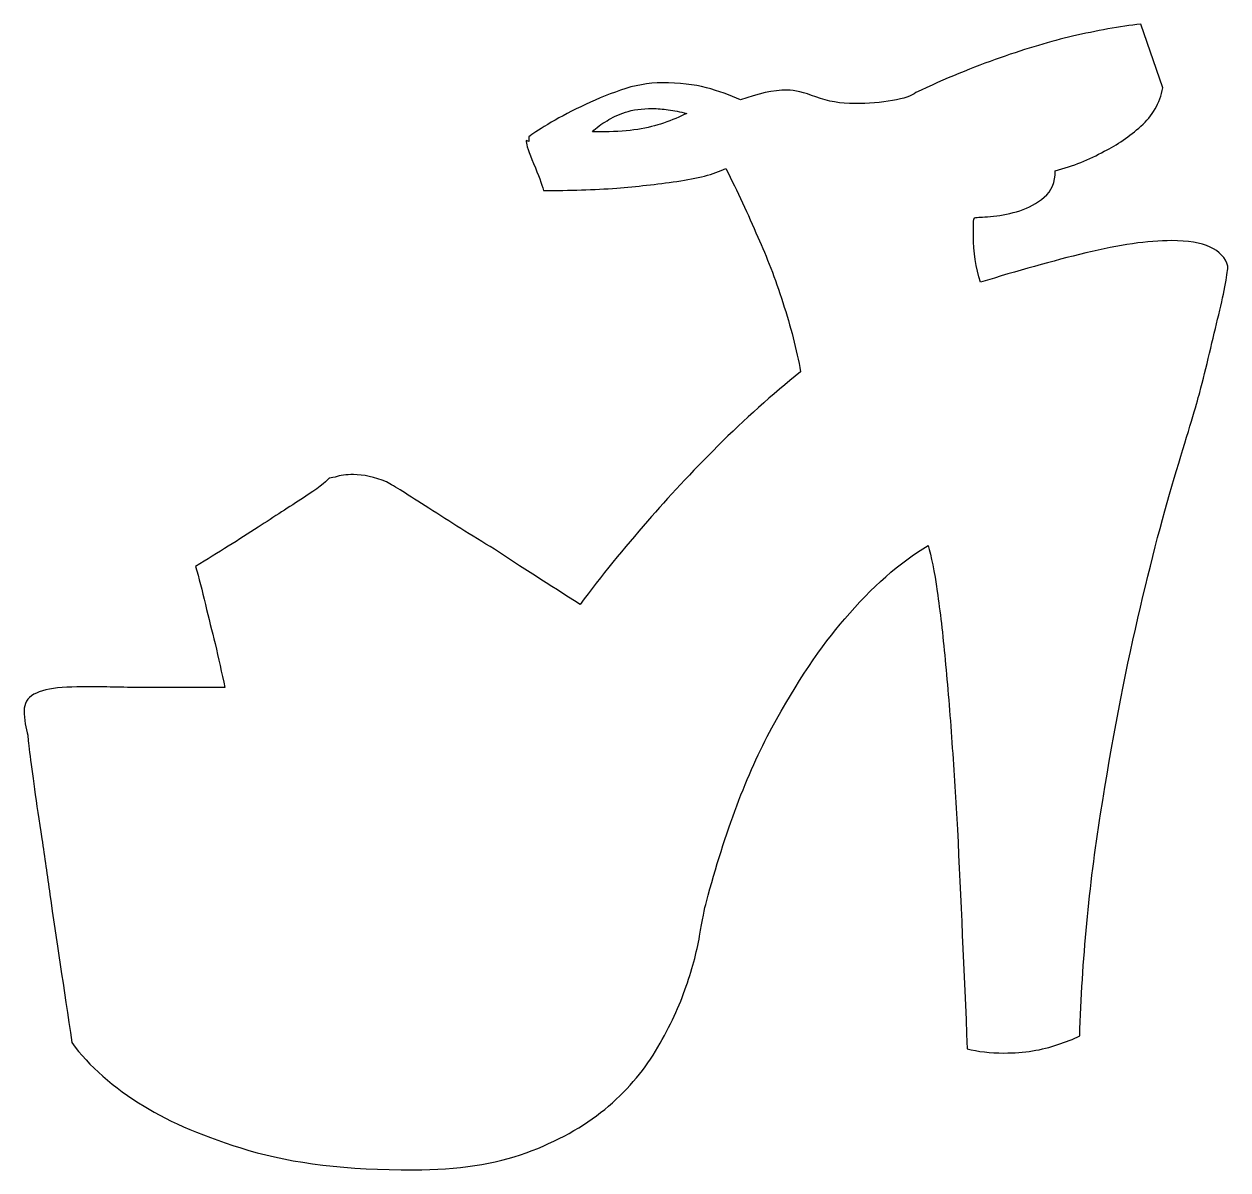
# Model space of a CAD drawing. Header units: centimetres. Extents: x -7.6 to 7.6, y -7.3 to 7.3.
import ezdxf

# ---------------------------------------------------------------- set-up
doc = ezdxf.new("R2010")
doc.units = ezdxf.units.CM
doc.header["$MEASUREMENT"] = 0
doc.layers.add('Camada 1', color=7, linetype='Continuous')

msp = doc.modelspace()

# ---------------------------------------------------------------- linework, layer by layer
at = {"layer": 'Camada 1'}
for points, knots in [([(7.63607, 4.19624), (7.63607, 4.16507), (7.62554, 4.09258), (7.6049, 3.97875), (7.6049, 3.97875), (7.58426, 3.86492), (7.55574, 3.73274), (7.51947, 3.58272), (7.51947, 3.58272), (7.48335, 3.43262), (7.44425, 3.26951), (7.40303, 3.09374), (7.40303, 3.09374), (7.36149, 2.91774), (7.3199, 2.75214), (7.27868, 2.59701), (7.27868, 2.59701), (7.23714, 2.44162), (7.13866, 2.11034), (6.98346, 1.60329), (6.98346, 1.60329), (6.82791, 1.09592), (6.6648, 0.47233), (6.49374, -0.26787), (6.49374, -0.26787), (6.32287, -1.00807), (6.16502, -1.83616), (6.02003, -2.75215), (6.02003, -2.75215), (5.87506, -3.66808), (5.78683, -4.60746), (5.75598, -5.57002), (5.75598, -5.57002), (5.67301, -5.61159), (5.58001, -5.64778), (5.47671, -5.67879), (5.47671, -5.67879), (5.28023, -5.75068), (5.05261, -5.78671), (4.79427, -5.78671), (4.79427, -5.78671), (4.61843, -5.78671), (4.46336, -5.76856), (4.32892, -5.73276), (4.32892, -5.73276), (4.28738, -4.73832), (4.24597, -3.81096), (4.20472, -2.95106), (4.20472, -2.95106), (4.18379, -2.58861), (4.16053, -2.22102), (4.13479, -1.84796), (4.13479, -1.84796), (4.10873, -1.47495), (4.08034, -1.1253), (4.0492, -0.79902), (4.0492, -0.79902), (4.01803, -0.47276), (3.98454, -0.18273), (3.94826, 0.07104), (3.94826, 0.07104), (3.91198, 0.32481), (3.87304, 0.51911), (3.83166, 0.654), (3.83166, 0.654), (3.46913, 0.43627), (3.11697, 0.12539), (2.77505, -0.27839), (2.77505, -0.27839), (2.47456, -0.62028), (2.16643, -1.08137), (1.85057, -1.66139), (1.85057, -1.66139), (1.53442, -2.24165), (1.25745, -2.97716), (1.01928, -3.86786), (1.01928, -3.86786), (0.99835, -3.95091), (0.96999, -4.09596), (0.93371, -4.30313), (0.93371, -4.30313), (0.89741, -4.51027), (0.83523, -4.73813), (0.74715, -4.98679), (0.74715, -4.98679), (0.65907, -5.2355), (0.53487, -5.49434), (0.37438, -5.76366), (0.37438, -5.76366), (0.21375, -6.03301), (-0.00117, -6.27902), (-0.27054, -6.50153), (-0.27054, -6.50153), (-0.53989, -6.72412), (-0.87141, -6.90793), (-1.26511, -7.05295), (-1.26511, -7.05295), (-1.65881, -7.19792), (-2.13517, -7.27041), (-2.69447, -7.27041), (-2.69447, -7.27041), (-3.53383, -7.27041), (-4.23038, -7.18738), (-4.7847, -7.02191), (-4.7847, -7.02191), (-5.3389, -6.85607), (-5.78176, -6.66954), (-6.11312, -6.46261), (-6.11312, -6.46261), (-6.50682, -6.22443), (-6.81228, -5.95506), (-7.02985, -5.65473), (-7.02985, -5.65473), (-7.13359, -4.96089), (-7.22694, -4.3343), (-7.30975, -3.77489), (-7.30975, -3.77489), (-7.34092, -3.53679), (-7.37457, -3.30134), (-7.41069, -3.06827), (-7.41069, -3.06827), (-7.44699, -2.83512), (-7.47816, -2.62541), (-7.50388, -2.43912), (-7.50388, -2.43912), (-7.52978, -2.2528), (-7.55039, -2.09752), (-7.56606, -1.97316), (-7.56606, -1.97316), (-7.58173, -1.8488), (-7.58948, -1.77631), (-7.58948, -1.75543), (-7.58948, -1.75543), (-7.59972, -1.7141), (-7.61009, -1.66481), (-7.62049, -1.6079), (-7.62049, -1.6079), (-7.6311, -1.55101), (-7.63607, -1.49667), (-7.63607, -1.44481), (-7.63607, -1.44481), (-7.63607, -1.35162), (-7.59482, -1.28191), (-7.51172, -1.2351), (-7.51172, -1.2351), (-7.42893, -1.18851), (-7.30984, -1.16004), (-7.15429, -1.14972), (-7.15429, -1.14972), (-6.99893, -1.1394), (-6.80988, -1.13686), (-6.58723, -1.14197), (-6.58723, -1.14197), (-6.36456, -1.147), (-6.11336, -1.14948), (-5.83346, -1.14948), (-5.83346, -1.14948), (-5.83346, -1.14948), (-5.08763, -1.14948), (-5.08763, -1.14948), (-5.08763, -1.14948), (-5.12917, -0.96316), (-5.17058, -0.77687), (-5.21198, -0.59042), (-5.21198, -0.59042), (-5.25336, -0.43503), (-5.29493, -0.26937), (-5.33633, -0.09321), (-5.33633, -0.09321), (-5.37771, 0.08276), (-5.41928, 0.24334), (-5.46068, 0.38841), (-5.46068, 0.38841), (-5.17056, 0.56438), (-4.90648, 0.73001), (-4.66815, 0.88538), (-4.66815, 0.88538), (-4.46098, 1.02005), (-4.26934, 1.14441), (-4.09318, 1.25823), (-4.09318, 1.25823), (-3.91702, 1.37205), (-3.80817, 1.45503), (-3.76692, 1.50686), (-3.76692, 1.50686), (-3.75668, 1.50686), (-3.73065, 1.51189), (-3.68924, 1.52244), (-3.68924, 1.52244), (-3.62722, 1.54313), (-3.54938, 1.55345), (-3.45604, 1.55345), (-3.45604, 1.55345), (-3.33169, 1.55345), (-3.19199, 1.52228), (-3.03644, 1.46026), (-3.03644, 1.46026), (-2.94325, 1.40845), (-2.76477, 1.29699), (-2.50055, 1.12625), (-2.50055, 1.12625), (-2.2365, 0.9553), (-1.95924, 0.78184), (-1.6691, 0.60587), (-1.6691, 0.60587), (-1.33774, 0.38841), (-0.97504, 0.15526), (-0.58134, -0.09321), (-0.58134, -0.09321), (-0.31199, 0.26932), (-0.02714, 0.62124), (0.27337, 0.96314), (0.27337, 0.96314), (0.53216, 1.2635), (0.82989, 1.58192), (1.16671, 1.91847), (1.16671, 1.91847), (1.50337, 2.25513), (1.85299, 2.5685), (2.2157, 2.85846), (2.2157, 2.85846), (2.16389, 3.13797), (2.08867, 3.43049), (1.99025, 3.73611), (1.99025, 3.73611), (1.89177, 4.04165), (1.78557, 4.31862), (1.67174, 4.56733), (1.67174, 4.56733), (1.54739, 4.85713), (1.41279, 5.14711), (1.26767, 5.43715), (1.26767, 5.43715), (1.11212, 5.36465), (0.90495, 5.31031), (0.64616, 5.27403), (0.64616, 5.27403), (0.38721, 5.23773), (0.13337, 5.20929), (-0.11505, 5.18865), (-0.11505, 5.18865), (-0.40532, 5.16796), (-0.71624, 5.15764), (-1.04744, 5.15764), (-1.04744, 5.15764), (-1.06837, 5.2403), (-1.10993, 5.35433), (-1.17179, 5.49932), (-1.17179, 5.49932), (-1.23397, 5.64431), (-1.26498, 5.7375), (-1.26498, 5.77898), (-1.26498, 5.77898), (-1.26498, 5.77898), (-1.26498, 5.79456), (-1.26498, 5.79456), (-1.26498, 5.79456), (-1.26498, 5.79456), (-1.23397, 5.77898), (-1.23397, 5.77898), (-1.23397, 5.77898), (-1.23397, 5.77898), (-1.23397, 5.84116), (-1.23397, 5.84116), (-1.23397, 5.84116), (-1.19272, 5.87217), (-1.11239, 5.92403), (-0.99315, 5.99655), (-0.99315, 5.99655), (-0.87406, 6.06905), (-0.73433, 6.14408), (-0.57371, 6.22163), (-0.57371, 6.22163), (-0.41305, 6.29915), (-0.24481, 6.36916), (-0.06867, 6.43134), (-0.06867, 6.43134), (0.10749, 6.49344), (0.28349, 6.52469), (0.45965, 6.52469), (0.45965, 6.52469), (0.67722, 6.52469), (0.86372, 6.50384), (1.01924, 6.46251), (1.01924, 6.46251), (1.17463, 6.42094), (1.31962, 6.36916), (1.45419, 6.3072), (1.45419, 6.3072), (1.67176, 6.38999), (1.86869, 6.43147), (2.04482, 6.43147), (2.04482, 6.43147), (2.13801, 6.43147), (2.25958, 6.40284), (2.40984, 6.34596), (2.40984, 6.34596), (2.55994, 6.28905), (2.72324, 6.26058), (2.89937, 6.26058), (2.89937, 6.26058), (3.07537, 6.26058), (3.23603, 6.27336), (3.38099, 6.29934), (3.38099, 6.29934), (3.52596, 6.325), (3.62443, 6.35882), (3.67624, 6.40028), (3.67624, 6.40028), (4.04917, 6.57628), (4.40612, 6.72384), (4.74756, 6.84306), (4.74756, 6.84306), (5.08885, 6.96215), (5.39386, 7.05277), (5.66273, 7.11495), (5.66273, 7.11495), (5.97332, 7.18745), (6.26344, 7.23907), (6.53281, 7.27034), (6.53281, 7.27034), (6.53281, 7.27034), (6.81237, 6.46286), (6.81237, 6.46286), (6.81237, 6.46286), (6.77083, 6.26601), (6.67778, 6.10311), (6.53281, 5.9737), (6.53281, 5.9737), (6.38782, 5.84429), (6.23214, 5.73825), (6.06653, 5.65543), (6.06653, 5.65543), (5.87997, 5.552), (5.67296, 5.46911), (5.44566, 5.40717), (5.44566, 5.40717), (5.44566, 5.26218), (5.39912, 5.15071), (5.30593, 5.07308), (5.30593, 5.07308), (5.21277, 4.99556), (5.10948, 4.93865), (4.99565, 4.90234), (4.99565, 4.90234), (4.88183, 4.86614), (4.77081, 4.84294), (4.66225, 4.83265), (4.66225, 4.83265), (4.5534, 4.82212), (4.47866, 4.81699), (4.43725, 4.81699), (4.43725, 4.81699), (4.41664, 4.81699), (4.4064, 4.78582), (4.4064, 4.72386), (4.4064, 4.72386), (4.4064, 4.66168), (4.4064, 4.61509), (4.4064, 4.58416), (4.4064, 4.58416), (4.4064, 4.37715), (4.43725, 4.18054), (4.4993, 3.99422), (4.4993, 3.99422), (4.96465, 4.13897), (5.40936, 4.26312), (5.83391, 4.36683), (5.83391, 4.36683), (6.2583, 4.47034), (6.62052, 4.52214), (6.92122, 4.52214), (6.92122, 4.52214), (7.33553, 4.52226), (7.57371, 4.41354), (7.63607, 4.19624)], [0, 0, 0, 0, 0.01052632, 0.01052632, 0.01052632, 0.01052632, 0.02105263, 0.02105263, 0.02105263, 0.02105263, 0.03157895, 0.03157895, 0.03157895, 0.03157895, 0.04210526, 0.04210526, 0.04210526, 0.04210526, 0.05263158, 0.05263158, 0.05263158, 0.05263158, 0.06315789, 0.06315789, 0.06315789, 0.06315789, 0.07368421, 0.07368421, 0.07368421, 0.07368421, 0.08421053, 0.08421053, 0.08421053, 0.08421053, 0.09473684, 0.09473684, 0.09473684, 0.09473684, 0.10526316, 0.10526316, 0.10526316, 0.10526316, 0.11578947, 0.11578947, 0.11578947, 0.11578947, 0.12631579, 0.12631579, 0.12631579, 0.12631579, 0.13684211, 0.13684211, 0.13684211, 0.13684211, 0.14736842, 0.14736842, 0.14736842, 0.14736842, 0.15789474, 0.15789474, 0.15789474, 0.15789474, 0.16842105, 0.16842105, 0.16842105, 0.16842105, 0.17894737, 0.17894737, 0.17894737, 0.17894737, 0.18947368, 0.18947368, 0.18947368, 0.18947368, 0.2, 0.2, 0.2, 0.2, 0.21052632, 0.21052632, 0.21052632, 0.21052632, 0.22105263, 0.22105263, 0.22105263, 0.22105263, 0.23157895, 0.23157895, 0.23157895, 0.23157895, 0.24210526, 0.24210526, 0.24210526, 0.24210526, 0.25263158, 0.25263158, 0.25263158, 0.25263158, 0.26315789, 0.26315789, 0.26315789, 0.26315789, 0.27368421, 0.27368421, 0.27368421, 0.27368421, 0.28421053, 0.28421053, 0.28421053, 0.28421053, 0.29473684, 0.29473684, 0.29473684, 0.29473684, 0.30526316, 0.30526316, 0.30526316, 0.30526316, 0.31578947, 0.31578947, 0.31578947, 0.31578947, 0.32631579, 0.32631579, 0.32631579, 0.32631579, 0.33684211, 0.33684211, 0.33684211, 0.33684211, 0.34736842, 0.34736842, 0.34736842, 0.34736842, 0.35789474, 0.35789474, 0.35789474, 0.35789474, 0.36842105, 0.36842105, 0.36842105, 0.36842105, 0.37894737, 0.37894737, 0.37894737, 0.37894737, 0.38947368, 0.38947368, 0.38947368, 0.38947368, 0.4, 0.4, 0.4, 0.4, 0.41052632, 0.41052632, 0.41052632, 0.41052632, 0.42105263, 0.42105263, 0.42105263, 0.42105263, 0.43157895, 0.43157895, 0.43157895, 0.43157895, 0.44210526, 0.44210526, 0.44210526, 0.44210526, 0.45263158, 0.45263158, 0.45263158, 0.45263158, 0.46315789, 0.46315789, 0.46315789, 0.46315789, 0.47368421, 0.47368421, 0.47368421, 0.47368421, 0.48421053, 0.48421053, 0.48421053, 0.48421053, 0.49473684, 0.49473684, 0.49473684, 0.49473684, 0.50526316, 0.50526316, 0.50526316, 0.50526316, 0.51578947, 0.51578947, 0.51578947, 0.51578947, 0.52631579, 0.52631579, 0.52631579, 0.52631579, 0.53684211, 0.53684211, 0.53684211, 0.53684211, 0.54736842, 0.54736842, 0.54736842, 0.54736842, 0.55789474, 0.55789474, 0.55789474, 0.55789474, 0.56842105, 0.56842105, 0.56842105, 0.56842105, 0.57894737, 0.57894737, 0.57894737, 0.57894737, 0.58947368, 0.58947368, 0.58947368, 0.58947368, 0.6, 0.6, 0.6, 0.6, 0.61052632, 0.61052632, 0.61052632, 0.61052632, 0.62105263, 0.62105263, 0.62105263, 0.62105263, 0.63157895, 0.63157895, 0.63157895, 0.63157895, 0.64210526, 0.64210526, 0.64210526, 0.64210526, 0.65263158, 0.65263158, 0.65263158, 0.65263158, 0.66315789, 0.66315789, 0.66315789, 0.66315789, 0.67368421, 0.67368421, 0.67368421, 0.67368421, 0.68421053, 0.68421053, 0.68421053, 0.68421053, 0.69473684, 0.69473684, 0.69473684, 0.69473684, 0.70526316, 0.70526316, 0.70526316, 0.70526316, 0.71578947, 0.71578947, 0.71578947, 0.71578947, 0.72631579, 0.72631579, 0.72631579, 0.72631579, 0.73684211, 0.73684211, 0.73684211, 0.73684211, 0.74736842, 0.74736842, 0.74736842, 0.74736842, 0.75789474, 0.75789474, 0.75789474, 0.75789474, 0.76842105, 0.76842105, 0.76842105, 0.76842105, 0.77894737, 0.77894737, 0.77894737, 0.77894737, 0.78947368, 0.78947368, 0.78947368, 0.78947368, 0.8, 0.8, 0.8, 0.8, 0.81052632, 0.81052632, 0.81052632, 0.81052632, 0.82105263, 0.82105263, 0.82105263, 0.82105263, 0.83157895, 0.83157895, 0.83157895, 0.83157895, 0.84210526, 0.84210526, 0.84210526, 0.84210526, 0.85263158, 0.85263158, 0.85263158, 0.85263158, 0.86315789, 0.86315789, 0.86315789, 0.86315789, 0.87368421, 0.87368421, 0.87368421, 0.87368421, 0.88421053, 0.88421053, 0.88421053, 0.88421053, 0.89473684, 0.89473684, 0.89473684, 0.89473684, 0.90526316, 0.90526316, 0.90526316, 0.90526316, 0.91578947, 0.91578947, 0.91578947, 0.91578947, 0.92631579, 0.92631579, 0.92631579, 0.92631579, 0.93684211, 0.93684211, 0.93684211, 0.93684211, 0.94736842, 0.94736842, 0.94736842, 0.94736842, 0.95789474, 0.95789474, 0.95789474, 0.95789474, 0.96842105, 0.96842105, 0.96842105, 0.96842105, 0.97894737, 0.97894737, 0.97894737, 0.97894737, 1, 1, 1, 1]), ([(-0.27121, 5.90341), (-0.11598, 5.90341), (0.02404, 5.91373), (0.14839, 5.93442), (0.14839, 5.93442), (0.27274, 5.95503), (0.38146, 5.98093), (0.47465, 6.01218), (0.47465, 6.01218), (0.58847, 6.05343), (0.68679, 6.09476), (0.76987, 6.1363), (0.76987, 6.1363), (0.68676, 6.15691), (0.60924, 6.17236), (0.5368, 6.18266), (0.5368, 6.18266), (0.46425, 6.19298), (0.39678, 6.19824), (0.33492, 6.19824), (0.33492, 6.19824), (0.20001, 6.19824), (0.08589, 6.18266), (-0.00716, 6.15165), (-0.00716, 6.15165), (-0.10035, 6.12072), (-0.17819, 6.08442), (-0.24007, 6.04309), (-0.24007, 6.04309), (-0.31265, 6.00163), (-0.37482, 5.95501), (-0.4266, 5.90339), (-0.4266, 5.90339), (-0.4266, 5.90339), (-0.27121, 5.90338), (-0.27121, 5.90338), (-0.27121, 5.90338), (-0.27121, 5.90338), (-0.27121, 5.90341), (-0.27121, 5.90341)], [0, 0, 0, 0, 0.09090909, 0.09090909, 0.09090909, 0.09090909, 0.18181818, 0.18181818, 0.18181818, 0.18181818, 0.27272727, 0.27272727, 0.27272727, 0.27272727, 0.36363636, 0.36363636, 0.36363636, 0.36363636, 0.45454545, 0.45454545, 0.45454545, 0.45454545, 0.54545455, 0.54545455, 0.54545455, 0.54545455, 0.63636364, 0.63636364, 0.63636364, 0.63636364, 0.72727273, 0.72727273, 0.72727273, 0.72727273, 0.81818182, 0.81818182, 0.81818182, 0.81818182, 1, 1, 1, 1])]:
    msp.add_open_spline(points, degree=3, knots=knots, dxfattribs=at)

doc.saveas('drawing.dxf')
